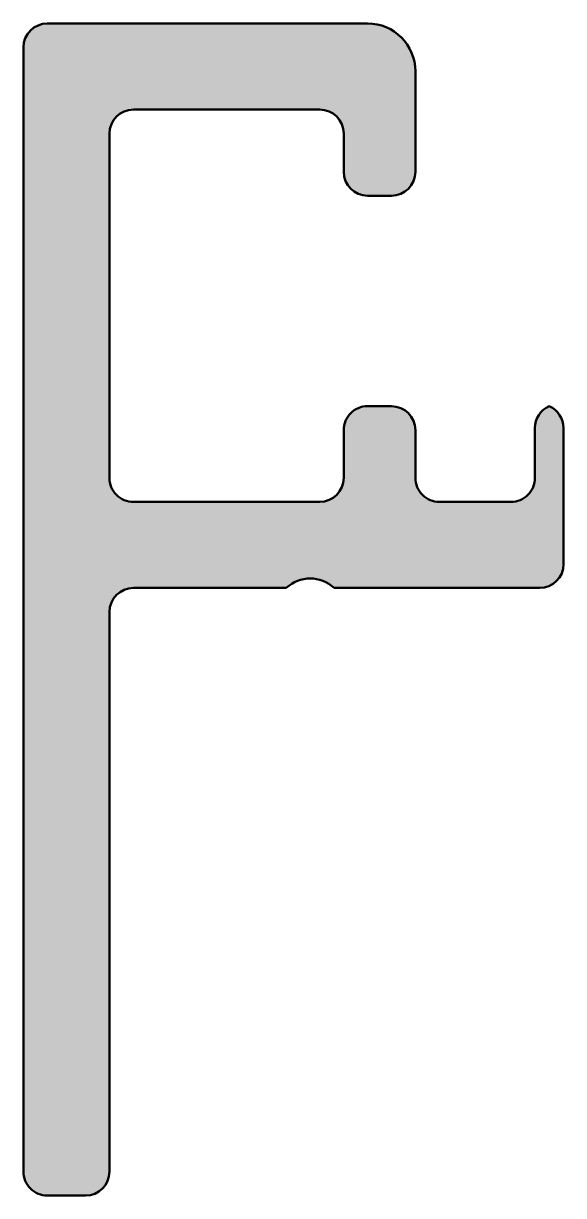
# Model space of a CAD drawing. Extents: x 0 to 11.3, y -24.5 to 0.
import ezdxf

# ---------------------------------------------------------------- set-up
doc = ezdxf.new("R2010")
doc.units = 0
doc.layers.add('0S-Alu contour', color=7, linetype='Continuous', lineweight=50)
doc.layers.add('0S-Alu hatch', color=252, linetype='Continuous', lineweight=25)

# ---------------------------------------------------------------- blocks, each defined once
blk = doc.blocks.new('306960__DBEAF6E9_421F_4073_9597_020C09F284C0_')
at = {"layer": '0S-Alu hatch'}
h = blk.add_hatch(color=256, dxfattribs=at)
edge = h.paths.add_edge_path()
edge.add_line((-1.6e-15, -0.5000000000000036), (-9.1e-15, -24))
edge.add_arc((0.499999999999989, -23.99999999999999), 0.4999999999999992, 180, 270.0000000000001)
edge.add_line((0.4999999999999893, -24.49999999999999), (1.299999999999984, -24.49999999999999))
edge.add_arc((1.299999999999982, -23.99999999999999), 0.5, 270.0000000000003, 360)
edge.add_line((1.799999999999982, -23.99999999999999), (1.799999999999992, -12.29999999999999))
edge.add_ellipse((2.299999999999995, -12.29999999999999), major_axis=(-0.5000000000000029, 0), ratio=1, start_angle=270.0000000000002, end_angle=360, ccw=False)
edge.add_line((2.299999999999993, -11.79999999999999), (5.499999999999996, -11.79999999999999))
edge.add_ellipse((5.999999999999994, -12.32499999999999), major_axis=(-0.7249999999999978, 0), ratio=1, start_angle=226.3971810272961, end_angle=313.6028189727036, ccw=False)
edge.add_line((6.499999999999995, -11.79999999999999), (10.8, -11.79999999999999))
edge.add_arc((10.79999999999999, -11.29999999999999), 0.5, 270.0000000000006, 360)
edge.add_line((11.29999999999999, -11.29999999999999), (11.29999999999999, -8.458257569495581))
edge.add_arc((10.8, -8.458257569495576), 0.4999999999999876, 0, 66.42182152179917)
edge.add_arc((11.2, -8.458257569495586), 0.5000000000000049, 113.578178478202, 180)
edge.add_line((10.69999999999999, -8.458257569495586), (10.69999999999999, -9.499999999999996))
edge.add_ellipse((10.19999999999999, -9.5), major_axis=(-0.4999999999999965, 0), ratio=1, start_angle=89.99999999999937, end_angle=180, ccw=False)
edge.add_line((10.19999999999999, -9.999999999999996), (8.699999999999992, -9.999999999999996))
edge.add_ellipse((8.69999999999999, -9.5), major_axis=(-0.4999999999999965, 0), ratio=1, start_angle=0, end_angle=90.0000000000004, ccw=False)
edge.add_line((8.199999999999992, -9.5), (8.199999999999992, -8.499999999999996))
edge.add_arc((7.69999999999999, -8.499999999999998), 0.5000000000000018, 0, 89.9999999999998)
edge.add_line((7.699999999999992, -7.999999999999996), (7.19999999999999, -7.999999999999996))
edge.add_arc((7.199999999999987, -8.499999999999991), 0.4999999999999965, 89.99999999999969, 180)
edge.add_line((6.699999999999991, -8.499999999999991), (6.699999999999992, -9.499999999999991))
edge.add_ellipse((6.199999999999989, -9.499999999999991), major_axis=(-0.5000000000000027, 0), ratio=1, start_angle=90.00000000000068, end_angle=180, ccw=False)
edge.add_line((6.199999999999995, -9.999999999999995), (2.29999999999999, -9.999999999999998))
edge.add_ellipse((2.299999999999986, -9.500000000000004), major_axis=(-0.4999999999999947, 0), ratio=1, start_angle=0, end_angle=90.00000000000051, ccw=False)
edge.add_line((1.799999999999992, -9.500000000000002), (1.799999999999996, -2.29999999999999))
edge.add_ellipse((2.29999999999999, -2.299999999999991), major_axis=(-0.499999999999994, 0), ratio=1, start_angle=270.0000000000001, end_angle=360, ccw=False)
edge.add_line((2.299999999999989, -1.799999999999998), (6.200000000000001, -1.799999999999999))
edge.add_ellipse((6.199999999999996, -2.300000000000001), major_axis=(-0.5000000000000018, 0), ratio=1, start_angle=180, end_angle=269.99999999999955, ccw=False)
edge.add_line((6.699999999999998, -2.300000000000001), (6.699999999999998, -3.099999999999999))
edge.add_arc((7.199999999999996, -3.099999999999997), 0.4999999999999974, 180, 269.9999999999999)
edge.add_line((7.199999999999995, -3.599999999999995), (7.699999999999995, -3.599999999999996))
edge.add_arc((7.699999999999993, -3.099999999999996), 0.5000000000000018, 270.0000000000002, 360)
edge.add_line((8.199999999999996, -3.099999999999996), (8.199999999999992, -0.9999999999999849))
edge.add_arc((7.199999999999998, -0.9999999999999818), 0.9999999999999954, 0, 89.99999999999969)
edge.add_line((7.200000000000003, 1.38e-14), (0.4999999999999974, 0))
edge.add_arc((0.499999999999999, -0.4999999999999996), 0.4999999999999999, 90.00000000000024, 180)
at = {"layer": '0S-Alu contour', "color": 7}
for points in [[(7.200000000000003, 1.38e-14), (0.4999999999999969, 0)], [(-1.6e-15, -0.5000000000000036), (-9.1e-15, -24)], [(8.199999999999996, -3.099999999999996), (8.199999999999992, -0.9999999999999849)], [(2.299999999999989, -1.799999999999998), (6.200000000000001, -1.799999999999999)], [(1.799999999999992, -9.500000000000002), (1.799999999999996, -2.29999999999999)], [(6.699999999999998, -2.300000000000001), (6.699999999999998, -3.099999999999999)], [(7.199999999999995, -3.599999999999995), (7.699999999999995, -3.599999999999996)], [(7.699999999999992, -7.999999999999996), (7.19999999999999, -7.999999999999996)], [(6.699999999999991, -8.499999999999991), (6.699999999999992, -9.499999999999991)], [(8.199999999999992, -9.5), (8.199999999999992, -8.499999999999996)], [(10.69999999999999, -8.458257569495586), (10.69999999999999, -9.499999999999996)], [(11.29999999999999, -11.29999999999999), (11.29999999999999, -8.458257569495581)], [(6.199999999999995, -9.999999999999995), (2.29999999999999, -9.999999999999998)], [(10.19999999999999, -9.999999999999996), (8.699999999999992, -9.999999999999996)], [(2.299999999999993, -11.79999999999999), (5.499999999999996, -11.79999999999999)], [(6.499999999999995, -11.79999999999999), (10.8, -11.79999999999999)], [(1.799999999999982, -23.99999999999999), (1.799999999999992, -12.29999999999999)], [(0.4999999999999893, -24.49999999999999), (1.299999999999984, -24.49999999999999)]]:
    blk.add_lwpolyline(points, dxfattribs=at)
for centre, radius, start, end in [((0.499999999999999, -0.4999999999999996), 0.4999999999999999, 90.00000000000024, 180), ((7.199999999999998, -0.9999999999999818), 0.9999999999999954, 0, 89.99999999999969), ((7.199999999999996, -3.099999999999997), 0.4999999999999974, 180, 269.9999999999999), ((7.699999999999993, -3.099999999999996), 0.5000000000000018, 270.0000000000002, 0), ((7.199999999999987, -8.499999999999991), 0.4999999999999965, 89.99999999999969, 180), ((7.69999999999999, -8.499999999999998), 0.5000000000000018, 0, 89.9999999999998), ((11.2, -8.458257569495586), 0.5000000000000049, 113.578178478202, 180), ((10.8, -8.458257569495576), 0.4999999999999876, 0, 66.42182152179917), ((10.79999999999999, -11.29999999999999), 0.5, 270.0000000000006, 0), ((0.499999999999989, -23.99999999999999), 0.4999999999999992, 180, 270.0000000000001), ((1.299999999999982, -23.99999999999999), 0.5, 270.0000000000003, 0)]:
    blk.add_arc(centre, radius, start, end, dxfattribs=at)
at = {"layer": '0S-Alu contour', "color": 7, "extrusion": (0, 0, -1)}
for centre, radius, start, end in [((-2.29999999999999, -2.299999999999991), 0.499999999999994, 0, 89.99999999999991), ((-6.199999999999996, -2.300000000000001), 0.5000000000000018, 90.00000000000048, 180), ((-2.299999999999986, -9.500000000000004), 0.4999999999999947, 269.9999999999995, 0), ((-6.199999999999989, -9.499999999999991), 0.5000000000000027, 180, 269.9999999999993), ((-8.69999999999999, -9.5), 0.4999999999999965, 269.9999999999996, 0), ((-10.19999999999999, -9.5), 0.4999999999999965, 180, 270.0000000000006), ((-5.999999999999994, -12.32499999999999), 0.7249999999999978, 46.39718102729641, 133.6028189727039), ((-2.299999999999995, -12.29999999999999), 0.5000000000000029, 0, 89.9999999999998)]:
    blk.add_arc(centre, radius, start, end, dxfattribs=at)
blk = doc.blocks.new('306960__5F11F99B_7CC9_4546_8623_03D3F0FEDC05_')
at = {"layer": '0S-Alu contour', "color": 7}
blk.add_blockref('306960__DBEAF6E9_421F_4073_9597_020C09F284C0_', (0, 0), dxfattribs=at)

msp = doc.modelspace()

# ---------------------------------------------------------------- block references
at = {"layer": '0S-Alu contour', "color": 7}
msp.add_blockref('306960__5F11F99B_7CC9_4546_8623_03D3F0FEDC05_', (0, 0), dxfattribs=at)

doc.saveas('drawing.dxf')
